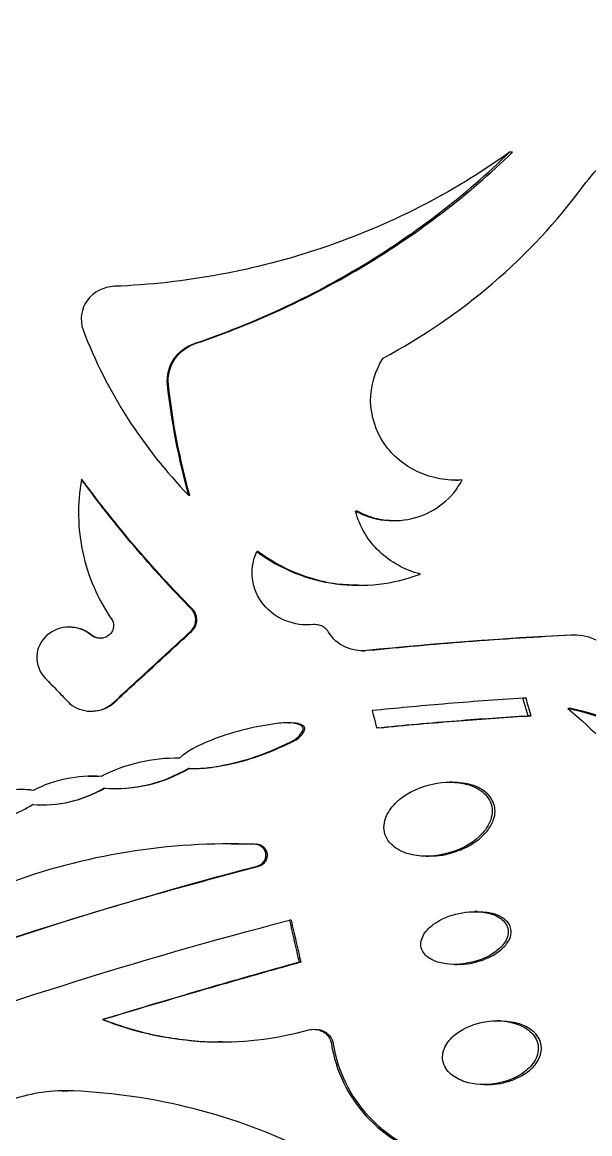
# Model space of a CAD drawing. Header units: millimetres. Extents: x 8 to 586, y 8 to 412.
# Drawn here: x 101.26 to 105.82, y 248.92 to 257.85 of the extents above; entities that cross this region are included whole.
import ezdxf

# ---------------------------------------------------------------- set-up
doc = ezdxf.new("R2010")
doc.units = ezdxf.units.MM
doc.layers.add('OUTLINE', color=7, linetype='Continuous', lineweight=25)

msp = doc.modelspace()

# ---------------------------------------------------------------- linework, layer by layer
at = {"layer": 'OUTLINE'}
for p, q in [((105.19607, 256.8042), (105.17249, 256.8042)), ((101.73806, 254.1749), (101.73466, 254.1749)), ((104.73883, 254.16927), (104.76005, 254.16927)), ((102.6045, 254.0459), (102.59604, 254.0459)), ((103.95128, 253.91921), (103.93493, 253.91921)), ((103.15396, 253.59552), (103.14228, 253.59552)), ((102.62363, 253.13433), (102.61505, 253.13433)), ((101.63774, 252.98844), (101.63491, 252.98844)), ((102.61866, 252.95377), (102.61011, 252.95377)), ((103.99113, 252.79799), (104.00832, 252.79799)), ((105.30416, 252.41713), (105.27988, 252.41713)), ((101.81195, 252.31245), (101.81587, 252.31245)), ((101.97571, 252.36408), (101.97092, 252.36408)), ((105.66517, 252.33339), (105.63877, 252.33339)), ((103.39921, 252.21993), (103.38599, 252.21993)), ((105.34431, 252.27621), (105.31979, 252.27621)), ((104.12131, 252.17883), (104.10396, 252.17883)), ((102.43551, 251.93326), (102.4278, 251.93326)), ((101.7897, 251.78957), (101.7859, 251.78957)), ((101.87386, 251.78741), (101.78968, 251.78725)), ((102.59998, 251.85299), (102.59153, 251.85299)), ((102.6696, 251.85269), (102.67857, 251.85269)), ((101.91854, 251.69368), (101.91408, 251.69368)), ((102.03676, 251.69155), (102.0421, 251.69155)), ((104.71268, 251.74215), (104.69173, 251.74215)), ((101.34289, 251.56336), (101.34181, 251.56336)), ((101.44516, 251.56081), (101.44691, 251.56081)), ((102.9395, 251.24702), (102.92893, 251.24702)), ((103.13596, 251.24343), (102.93947, 251.2404)), ((104.50316, 251.14767), (104.52303, 251.14767)), ((103.15761, 251.06801), (103.14589, 251.06801)), ((104.91445, 250.70198), (104.89226, 250.70198)), ((103.41753, 250.63305), (103.40428, 250.63305)), ((103.49565, 250.29551), (103.48194, 250.29551)), ((104.7283, 250.27798), (104.7495, 250.27798)), ((101.9081, 249.83452), (101.90369, 249.83452)), ((105.09423, 249.82429), (105.07097, 249.82429)), ((104.96543, 249.31227), (104.98806, 249.31227)), ((101.67176, 249.26177), (101.57972, 249.25797))]:
    msp.add_line(p, q, dxfattribs=at)
at = {"layer": 'OUTLINE', "flags": 128}
msp.add_lwpolyline([(104.06895, 252.31697), (104.07773, 252.28232), (104.08652, 252.24766), (104.10396, 252.17883)], dxfattribs=at)
at = {"layer": 'OUTLINE'}
for points, knots in [([(105.53599, 258.8246), (106.06055, 258.45744), (106.642, 258.184), (107.86255, 257.83947), (108.48253, 257.77104), (109.10876, 257.80443)], [0, 0, 0, 0, 0.5, 0.5, 1, 1, 1, 1]), ([(105.76291, 256.53218), (105.87276, 256.67863), (106.00628, 256.80099), (106.31248, 256.99646), (106.4799, 257.0658), (106.83111, 257.14605), (107.01145, 257.15602), (107.36715, 257.11606), (107.53731, 257.06755), (107.69942, 256.98884)], [0, 0, 0, 0, 0.25, 0.25, 0.5, 0.5, 0.75, 0.75, 1, 1, 1, 1]), ([(105.17249, 256.80419), (104.71069, 256.47352), (104.20129, 256.21448), (103.12495, 255.85145), (102.56766, 255.74933), (101.99849, 255.72633)], [0, 0, 0, 0, 0.5, 0.5, 1, 1, 1, 1]), ([(102.64616, 255.26874), (103.11816, 255.42897), (103.5714, 255.63944), (104.42227, 256.15522), (104.81559, 256.45736), (105.17249, 256.80419)], [0, 0, 0, 0, 0.5, 0.5, 1, 1, 1, 1]), ([(102.65491, 255.26874), (103.12921, 255.4288), (103.58486, 255.63907), (104.44079, 256.15476), (104.83663, 256.45694), (105.19607, 256.80419)], [0, 0, 0, 0, 0.5, 0.5, 1, 1, 1, 1]), ([(104.15713, 255.15021), (104.47189, 255.31848), (104.76764, 255.52004), (105.30868, 255.98453), (105.5512, 256.24462), (105.76291, 256.53218)], [0, 0, 0, 0, 0.5, 0.5, 1, 1, 1, 1]), ([(101.99849, 255.72633), (101.91404, 255.72205), (101.83245, 255.68237), (101.73184, 255.54872), (101.71799, 255.4563), (101.74703, 255.37667)], [0, 0, 0, 0, 0.5, 0.5, 1, 1, 1, 1]), ([(101.74703, 255.37667), (101.84107, 255.12836), (101.96091, 254.89061), (102.2469, 254.44357), (102.4114, 254.23642), (102.59604, 254.0459)], [0, 0, 0, 0, 0.5, 0.5, 1, 1, 1, 1]), ([(102.42447, 254.93778), (102.41735, 255.00979), (102.43585, 255.08255), (102.51745, 255.20148), (102.57771, 255.24547), (102.64616, 255.26874)], [0, 0, 0, 0, 0.5, 0.5, 1, 1, 1, 1]), ([(102.43192, 254.93778), (102.42474, 255.00993), (102.44351, 255.0829), (102.52568, 255.20169), (102.58628, 255.24554), (102.65491, 255.26874)], [0, 0, 0, 0, 0.5, 0.5, 1, 1, 1, 1]), ([(104.7918, 254.17111), (104.73111, 254.1669), (104.67132, 254.16986), (104.55359, 254.19062), (104.49481, 254.20892), (104.33073, 254.28429), (104.23407, 254.36353), (104.09715, 254.56321), (104.0579, 254.68418), (104.05466, 254.9261), (104.09068, 255.04722), (104.15713, 255.15021)], [0, 0, 0, 0, 0.125, 0.125, 0.25, 0.25, 0.5, 0.5, 0.75, 0.75, 1, 1, 1, 1]), ([(101.73466, 254.1749), (101.69916, 253.97973), (101.7027, 253.77876), (101.78595, 253.39651), (101.86619, 253.2123), (101.97791, 253.04858)], [0, 0, 0, 0, 0.5, 0.5, 1, 1, 1, 1]), ([(103.93493, 253.91921), (104.08216, 253.84078), (104.25718, 253.82261), (104.5744, 253.91277), (104.71494, 254.02229), (104.7918, 254.17111)], [0, 0, 0, 0, 0.5, 0.5, 1, 1, 1, 1]), ([(104.45548, 253.41439), (104.33186, 253.44649), (104.21764, 253.50905), (104.03529, 253.68311), (103.96731, 253.7949), (103.93493, 253.91921)], [0, 0, 0, 0, 0.5, 0.5, 1, 1, 1, 1]), ([(103.95128, 253.91921), (103.98482, 253.90366), (104.05192, 253.87254), (104.15621, 253.84743), (104.22557, 253.84528), (104.25799, 253.84428)], [0, 0, 0, 0, 0.3475272, 0.6950912, 1, 1, 1, 1]), ([(103.59611, 253.00793), (103.52063, 253.00079), (103.44448, 253.01151), (103.30555, 253.06671), (103.24243, 253.11176), (103.14764, 253.22856), (103.11629, 253.30067), (103.0978, 253.44968), (103.11017, 253.52649), (103.14228, 253.59551)], [0, 0, 0, 0, 0.25, 0.25, 0.5, 0.5, 0.75, 0.75, 1, 1, 1, 1]), ([(103.14228, 253.59551), (103.2354, 253.52544), (103.33547, 253.46897), (103.54875, 253.38182), (103.66208, 253.35169), (103.88951, 253.32079), (104.00676, 253.31959), (104.23529, 253.34587), (104.34683, 253.37283), (104.45548, 253.41439)], [0, 0, 0, 0, 0.25, 0.25, 0.5, 0.5, 0.75, 0.75, 1, 1, 1, 1]), ([(103.15396, 253.59552), (103.21705, 253.55295), (103.3451, 253.46655), (103.56033, 253.38208), (103.77395, 253.33091), (103.91441, 253.32784), (103.97893, 253.32643)], [0, 0, 0, 0, 0.25781144, 0.5232446, 0.78099248, 1, 1, 1, 1]), ([(102.61011, 252.95377), (102.62117, 252.96444), (102.63089, 252.97689), (102.63793, 252.99055), (102.64501, 253.00431), (102.6495, 253.0197), (102.65095, 253.0351), (102.65224, 253.0487), (102.65136, 253.06273), (102.64808, 253.07599), (102.64479, 253.08929), (102.63898, 253.10213), (102.63148, 253.11359), (102.62665, 253.12097), (102.62108, 253.1279), (102.61505, 253.13433)], [0, 0, 0, 0, 0.00004612141, 0.00004612141, 0.00004612141, 0.00009269992, 0.00009269992, 0.00009269992, 0.00013366327, 0.00013366327, 0.00013366327, 0.00017476062, 0.00017476062, 0.00017476062, 0.00020097559, 0.00020097559, 0.00020097559, 0.00020097559]), ([(102.61866, 252.95377), (102.62976, 252.96441), (102.63951, 252.97682), (102.6466, 252.99047), (102.65373, 253.0042), (102.65826, 253.01959), (102.65973, 253.03499), (102.66103, 253.04854), (102.66018, 253.06251), (102.65693, 253.07571), (102.65367, 253.08895), (102.6479, 253.10173), (102.64045, 253.11314), (102.63552, 253.12069), (102.62982, 253.12777), (102.62363, 253.13433)], [0, 0, 0, 0, 0.00004612634, 0.00004612634, 0.00004612634, 0.00009272531, 0.00009272531, 0.00009272531, 0.00013351221, 0.00013351221, 0.00013351221, 0.00017439634, 0.00017439634, 0.00017439634, 0.00020120436, 0.00020120436, 0.00020120436, 0.00020120436]), ([(101.97791, 253.04858), (101.9836, 253.03828), (101.98812, 253.02708), (101.99022, 253.01551), (101.99234, 253.00382), (101.99191, 252.99152), (101.9895, 252.97989), (101.98739, 252.9697), (101.98371, 252.95968), (101.97852, 252.95065), (101.97301, 252.94106), (101.96566, 252.93239), (101.9573, 252.92514), (101.9489, 252.91785), (101.93935, 252.9117), (101.92918, 252.9072), (101.91767, 252.9021), (101.90509, 252.89902), (101.89254, 252.89808), (101.8802, 252.89716), (101.86754, 252.89814), (101.85554, 252.90116), (101.84289, 252.90434), (101.83069, 252.90997), (101.81993, 252.91733), (101.81675, 252.91951), (101.81367, 252.92184), (101.8107, 252.9243)], [0, 0, 0, 0, 0.0000353081, 0.0000353081, 0.0000353081, 0.00007109827, 0.00007109827, 0.00007109827, 0.00010231417, 0.00010231417, 0.00010231417, 0.00013553403, 0.00013553403, 0.00013553403, 0.00016884158, 0.00016884158, 0.00016884158, 0.00020668816, 0.00020668816, 0.00020668816, 0.00024384233, 0.00024384233, 0.00024384233, 0.00028309144, 0.00028309144, 0.00028309144, 0.00029454006, 0.00029454006, 0.00029454006, 0.00029454006]), ([(101.8107, 252.9243), (101.76112, 252.96593), (101.6984, 252.98878), (101.56908, 252.98809), (101.50573, 252.96519), (101.40838, 252.87973), (101.37812, 252.81812), (101.37121, 252.68992), (101.3975, 252.62561), (101.44233, 252.57857)], [0, 0, 0, 0, 0.25, 0.25, 0.5, 0.5, 0.75, 0.75, 1, 1, 1, 1]), ([(101.81454, 252.92431), (101.78537, 252.9446), (101.73186, 252.98182), (101.66707, 252.98579), (101.6376, 252.98759)], [0, 0, 0, 0, 0.54515277, 1, 1, 1, 1]), ([(101.97092, 252.36409), (102.02586, 252.41478), (102.08081, 252.46548), (102.13576, 252.51617), (102.19071, 252.56687), (102.24565, 252.61756), (102.3006, 252.66825), (102.40377, 252.76343), (102.50694, 252.8586), (102.61011, 252.95377)], [0, 0, 0, 0, 0.00022428417, 0.00022428417, 0.00022428417, 0.00044856834, 0.00044856834, 0.00044856834, 0.0008696915, 0.0008696915, 0.0008696915, 0.0008696915]), ([(101.97571, 252.36409), (102.0308, 252.41462), (102.0859, 252.46516), (102.14099, 252.51569), (102.19609, 252.56622), (102.25118, 252.61675), (102.30628, 252.66728), (102.41041, 252.76278), (102.51454, 252.85828), (102.61866, 252.95377)], [0, 0, 0, 0, 0.00022428417, 0.00022428417, 0.00022428417, 0.00044856834, 0.00044856834, 0.00044856834, 0.00087246121, 0.00087246121, 0.00087246121, 0.00087246121]), ([(103.71767, 252.94855), (103.71012, 252.96065), (103.70052, 252.97171), (103.68944, 252.98067), (103.67834, 252.98966), (103.66547, 252.99676), (103.65197, 253.0014), (103.63893, 253.00588), (103.62499, 253.0082), (103.61119, 253.00844), (103.60617, 253.00853), (103.60113, 253.00835), (103.59611, 253.00793)], [0, 0, 0, 0, 0.00004286067, 0.00004286067, 0.00004286067, 0.00008585193, 0.00008585193, 0.00008585193, 0.00012729129, 0.00012729129, 0.00012729129, 0.00014224149, 0.00014224149, 0.00014224149, 0.00014224149]), ([(104.02293, 252.79946), (103.96295, 252.7939), (103.90233, 252.80431), (103.79517, 252.85543), (103.74855, 252.89659), (103.71767, 252.94855)], [0, 0, 0, 0, 0.5, 0.5, 1, 1, 1, 1]), ([(101.88785, 252.8989), (101.8786, 252.89905), (101.85605, 252.89941), (101.83128, 252.91134), (101.8177, 252.92186), (101.81454, 252.92431)], [0, 0, 0, 0, 0.3482178, 0.8483456, 1, 1, 1, 1]), ([(105.6722, 252.92303), (105.53353, 252.91556), (105.25022, 252.90029), (104.70602, 252.8623), (104.30049, 252.82405), (104.0398, 252.79947)], [0, 0, 0, 0, 0.2550688, 0.5211272, 1, 1, 1, 1]), ([(101.44233, 252.57857), (101.45942, 252.56092), (101.47652, 252.54328), (101.49361, 252.52564), (101.51071, 252.508), (101.5278, 252.49036), (101.5449, 252.47272), (101.5772, 252.43938), (101.6095, 252.40604), (101.64179, 252.3727)], [0, 0, 0, 0, 0.00007371633, 0.00007371633, 0.00007371633, 0.00014743266, 0.00014743266, 0.00014743266, 0.00028673344, 0.00028673344, 0.00028673344, 0.00028673344]), ([(105.27988, 252.41713), (105.17313, 252.41038), (105.06634, 252.40308), (104.95954, 252.39522), (104.85274, 252.38737), (104.74592, 252.37897), (104.6391, 252.37001), (104.44905, 252.35408), (104.25898, 252.3364), (104.06895, 252.31697)], [0, 0, 0, 0, 0.0003232245, 0.0003232245, 0.0003232245, 0.0006464489, 0.0006464489, 0.0006464489, 0.0012215037, 0.0012215037, 0.0012215037, 0.0012215037]), ([(105.31979, 252.27621), (105.31645, 252.288), (105.31311, 252.2998), (105.30977, 252.31159), (105.30643, 252.32338), (105.30309, 252.33518), (105.29975, 252.34697), (105.29313, 252.37036), (105.2865, 252.39374), (105.27988, 252.41713)], [0, 0, 0, 0, 0.00003683211, 0.00003683211, 0.00003683211, 0.00007366421, 0.00007366421, 0.00007366421, 0.00014669402, 0.00014669402, 0.00014669402, 0.00014669402]), ([(105.34431, 252.27621), (105.34095, 252.288), (105.33759, 252.29978), (105.33423, 252.31157), (105.33088, 252.32336), (105.32752, 252.33515), (105.32416, 252.34694), (105.31749, 252.37034), (105.31083, 252.39373), (105.30416, 252.41713)], [0, 0, 0, 0, 0.00003683211, 0.00003683211, 0.00003683211, 0.00007366421, 0.00007366421, 0.00007366421, 0.00014676044, 0.00014676044, 0.00014676044, 0.00014676044]), ([(101.64179, 252.3727), (101.68812, 252.33536), (101.74541, 252.31408), (101.86418, 252.31101), (101.92273, 252.32911), (101.97092, 252.36409)], [0, 0, 0, 0, 0.5, 0.5, 1, 1, 1, 1]), ([(101.81576, 252.31288), (101.84596, 252.31506), (101.90353, 252.31921), (101.95245, 252.34963), (101.97571, 252.36408)], [0, 0, 0, 0, 0.5247662, 1, 1, 1, 1]), ([(105.63877, 252.3334), (105.84691, 252.16662), (106.02668, 251.9743), (106.25139, 251.64499), (106.31837, 251.52887), (106.43197, 251.2905), (106.47926, 251.16735), (106.55488, 250.91315), (106.58325, 250.78105), (106.61792, 250.51758), (106.62463, 250.3854), (106.61752, 250.12018), (106.60347, 249.98613), (106.55412, 249.72308), (106.51904, 249.59411), (106.47393, 249.4676)], [0, 0, 0, 0, 0.25, 0.25, 0.375, 0.375, 0.5, 0.5, 0.625, 0.625, 0.75, 0.75, 0.875, 0.875, 1, 1, 1, 1]), ([(106.77832, 251.50602), (106.66308, 251.72282), (106.49775, 251.90873), (106.20395, 252.11963), (106.09666, 252.17983), (105.87423, 252.27475), (105.75868, 252.31012), (105.63877, 252.3334)], [0, 0, 0, 0, 0.5, 0.5, 0.75, 0.75, 1, 1, 1, 1]), ([(106.81145, 251.50602), (106.69524, 251.72335), (106.52859, 251.90934), (106.23297, 252.12006), (106.1251, 252.18015), (105.9016, 252.27488), (105.78555, 252.31017), (105.66517, 252.3334)], [0, 0, 0, 0, 0.5, 0.5, 0.75, 0.75, 1, 1, 1, 1]), ([(102.59153, 251.85299), (102.6796, 251.84835), (102.76575, 251.85851), (102.93643, 251.89121), (103.02153, 251.91192), (103.18733, 251.9642), (103.26725, 251.99861), (103.38595, 252.05342), (103.42779, 252.06882), (103.47925, 252.10868), (103.49389, 252.12539), (103.50984, 252.15407), (103.51427, 252.16464), (103.51242, 252.18652), (103.50349, 252.19509), (103.47425, 252.21001), (103.45256, 252.21385), (103.40947, 252.21988), (103.38801, 252.22058), (103.32382, 252.21718), (103.28115, 252.21031), (103.15359, 252.19018), (103.069, 252.17294), (102.90307, 252.12735), (102.82214, 252.09894), (102.66357, 252.03298), (102.58373, 251.99651), (102.52251, 251.93472)], [0, 0, 0, 0, 0.125, 0.125, 0.25, 0.25, 0.375, 0.375, 0.4375, 0.4375, 0.46875, 0.46875, 0.484375, 0.484375, 0.5, 0.5, 0.53125, 0.53125, 0.5625, 0.5625, 0.625, 0.625, 0.75, 0.75, 0.875, 0.875, 1, 1, 1, 1]), ([(102.59998, 251.85299), (102.61686, 251.85246), (102.70152, 251.8498), (102.86832, 251.87255), (103.0955, 251.92551), (103.27761, 251.99703), (103.40624, 252.05672), (103.47597, 252.08908), (103.51007, 252.12947), (103.52344, 252.15313), (103.52772, 252.16757), (103.52714, 252.1797), (103.52346, 252.18798), (103.51534, 252.19622), (103.48878, 252.20971), (103.44828, 252.21907), (103.41313, 252.21775), (103.39912, 252.21722)], [0, 0, 0, 0, 0.0436609, 0.2190011, 0.4327274, 0.6467155, 0.72235, 0.8015535, 0.8413845, 0.8564732, 0.8717283, 0.8795301, 0.8873786, 0.8945719, 0.9090401, 0.9637568, 1, 1, 1, 1]), ([(104.10396, 252.17883), (104.21128, 252.18953), (104.31862, 252.19967), (104.42596, 252.20925), (104.5333, 252.21884), (104.64064, 252.22787), (104.74796, 252.23634), (104.93862, 252.25139), (105.12926, 252.26468), (105.31979, 252.27621)], [0, 0, 0, 0, 0.000324724, 0.000324724, 0.000324724, 0.0006494481, 0.0006494481, 0.0006494481, 0.0012263455, 0.0012263455, 0.0012263455, 0.0012263455]), ([(104.12131, 252.17883), (104.22865, 252.18946), (104.33599, 252.19955), (104.44333, 252.20909), (104.55067, 252.21862), (104.65802, 252.22761), (104.76535, 252.23605), (104.95839, 252.25122), (105.15141, 252.26461), (105.34431, 252.27621)], [0, 0, 0, 0, 0.0003247239, 0.0003247239, 0.0003247239, 0.0006494478, 0.0006494478, 0.0006494478, 0.0012335244, 0.0012335244, 0.0012335244, 0.0012335244]), ([(101.34775, 251.67589), (101.31585, 251.67955), (101.25197, 251.68686), (101.11691, 251.67513), (100.95085, 251.63538), (100.78841, 251.57769), (100.6838, 251.52207), (100.63975, 251.48648), (100.62149, 251.46515), (100.61379, 251.45289), (100.61108, 251.44117), (100.61282, 251.43117), (100.61976, 251.41968), (100.63839, 251.40385), (100.67455, 251.38673), (100.71269, 251.3805), (100.73614, 251.38298), (100.74051, 251.38344)], [0, 0, 0, 0, 0.1007644, 0.2017138, 0.4241837, 0.6362385, 0.7422288, 0.7953383, 0.8128858, 0.8305384, 0.8402484, 0.8500319, 0.8616283, 0.8817555, 0.925892, 0.9861795, 1, 1, 1, 1]), ([(101.34664, 251.6759), (101.21458, 251.6985), (101.08173, 251.66913), (100.88977, 251.61347), (100.82712, 251.59134), (100.73672, 251.54857), (100.70732, 251.5329), (100.66576, 251.50504), (100.6526, 251.49476), (100.62896, 251.47123), (100.61544, 251.45796), (100.61439, 251.42465), (100.63006, 251.41233), (100.65836, 251.39522), (100.67398, 251.38931), (100.72223, 251.37932), (100.75542, 251.38258), (100.85265, 251.39593), (100.91751, 251.40457), (101.10973, 251.44578), (101.23017, 251.49451), (101.34181, 251.56336)], [0, 0, 0, 0, 0.25, 0.25, 0.375, 0.375, 0.4375, 0.4375, 0.46875, 0.46875, 0.5, 0.5, 0.53125, 0.53125, 0.5625, 0.5625, 0.625, 0.625, 0.75, 0.75, 1, 1, 1, 1]), ([(105.02373, 251.56556), (105.00908, 251.61224), (104.9759, 251.65044), (104.89601, 251.70471), (104.85, 251.72145), (104.7096, 251.75075), (104.61141, 251.74355), (104.42675, 251.69322), (104.33707, 251.64895), (104.23206, 251.55107), (104.20116, 251.51237), (104.1629, 251.42244), (104.15699, 251.37176), (104.1858, 251.27858), (104.21928, 251.23978), (104.29901, 251.18547), (104.34536, 251.16852), (104.486, 251.13906), (104.58414, 251.14613), (104.77015, 251.19699), (104.85837, 251.24055), (104.96402, 251.33946), (104.99475, 251.37837), (105.03244, 251.46779), (105.03837, 251.51889), (105.02373, 251.56556)], [0, 0, 0, 0, 0.0625, 0.0625, 0.125, 0.125, 0.25, 0.25, 0.375, 0.375, 0.4375, 0.4375, 0.5, 0.5, 0.5625, 0.5625, 0.625, 0.625, 0.75, 0.75, 0.875, 0.875, 0.9375, 0.9375, 1, 1, 1, 1]), ([(105.04651, 251.56556), (105.03754, 251.58615), (105.01965, 251.62723), (104.95886, 251.68202), (104.857, 251.73244), (104.76662, 251.73817), (104.71247, 251.7416)], [0, 0, 0, 0, 0.1655019, 0.3302544, 0.5987042, 1, 1, 1, 1]), ([(104.52295, 251.14939), (104.55108, 251.14982), (104.61596, 251.15081), (104.71625, 251.17418), (104.82084, 251.21411), (104.91934, 251.27421), (104.99863, 251.34987), (105.04448, 251.43248), (105.05966, 251.50551), (105.05064, 251.5467), (105.04651, 251.56556)], [0, 0, 0, 0, 0.111595, 0.2574031, 0.4062331, 0.5548279, 0.7128667, 0.8345168, 0.9241947, 1, 1, 1, 1]), ([(103.12436, 251.24343), (102.78268, 251.25615), (102.44019, 251.23513), (101.76462, 251.12588), (101.43433, 251.03834), (101.11379, 250.91762)], [0, 0, 0, 0, 0.5, 0.5, 1, 1, 1, 1]), ([(103.14589, 251.06801), (103.15884, 251.07184), (103.17134, 251.07821), (103.18184, 251.08671), (103.19092, 251.09406), (103.1988, 251.10325), (103.20448, 251.11346), (103.20951, 251.12249), (103.21296, 251.1326), (103.21443, 251.14284), (103.21578, 251.15227), (103.21552, 251.16206), (103.21363, 251.1714), (103.21177, 251.18061), (103.20823, 251.18961), (103.2034, 251.19767), (103.19863, 251.20563), (103.19249, 251.21289), (103.18553, 251.21902), (103.17794, 251.22569), (103.16919, 251.23119), (103.15993, 251.23521), (103.14877, 251.24005), (103.13652, 251.24287), (103.12436, 251.24343)], [0, 0, 0, 0, 0.00004055943, 0.00004055943, 0.00004055943, 0.0000755241, 0.0000755241, 0.0000755241, 0.0001063863, 0.0001063863, 0.0001063863, 0.00013474919, 0.00013474919, 0.00013474919, 0.00016275883, 0.00016275883, 0.00016275883, 0.00019038508, 0.00019038508, 0.00019038508, 0.00022047324, 0.00022047324, 0.00022047324, 0.00025690212, 0.00025690212, 0.00025690212, 0.00025690212]), ([(103.15761, 251.06801), (103.17056, 251.07182), (103.18307, 251.07813), (103.19361, 251.08658), (103.2028, 251.09394), (103.2108, 251.10318), (103.21655, 251.11346), (103.22161, 251.1225), (103.22509, 251.13263), (103.22656, 251.14289), (103.22791, 251.15228), (103.22765, 251.16204), (103.22577, 251.17134), (103.22391, 251.1805), (103.22039, 251.18944), (103.21558, 251.19746), (103.21083, 251.20539), (103.20473, 251.21262), (103.1978, 251.21874), (103.19022, 251.22542), (103.18148, 251.23094), (103.17223, 251.23499), (103.16217, 251.2394), (103.15125, 251.24217), (103.14031, 251.24314), (103.13886, 251.24327), (103.13741, 251.24337), (103.13596, 251.24343)], [0, 0, 0, 0, 0.00004054504, 0.00004054504, 0.00004054504, 0.00007582627, 0.00007582627, 0.00007582627, 0.00010676169, 0.00010676169, 0.00010676169, 0.00013502015, 0.00013502015, 0.00013502015, 0.0001628772, 0.0001628772, 0.0001628772, 0.00019039891, 0.00019039891, 0.00019039891, 0.00022049553, 0.00022049553, 0.00022049553, 0.00025327227, 0.00025327227, 0.00025327227, 0.00025755607, 0.00025755607, 0.00025755607, 0.00025755607]), ([(101.15863, 250.48174), (101.29077, 250.52502), (101.6868, 250.65474), (102.35337, 250.8513), (102.88944, 250.99575), (103.15761, 251.06801)], [0, 0, 0, 0, 0.2001336, 0.5998586, 1, 1, 1, 1]), ([(104.46273, 250.41212), (104.47186, 250.37527), (104.49925, 250.34587), (104.56216, 250.30614), (104.59832, 250.29416), (104.70727, 250.27262), (104.7839, 250.27664), (104.92843, 250.30836), (104.99916, 250.33608), (105.08948, 250.40254), (105.11718, 250.42878), (105.15625, 250.4929), (105.16674, 250.53219), (105.14849, 250.60474), (105.12124, 250.63427), (105.05772, 250.67424), (105.022, 250.68593), (104.91287, 250.7074), (104.83758, 250.70344), (104.69192, 250.67152), (104.62267, 250.64447), (104.53169, 250.57799), (104.50382, 250.55162), (104.46471, 250.48822), (104.45359, 250.44897), (104.46273, 250.41212)], [0, 0, 0, 0, 0.0625, 0.0625, 0.125, 0.125, 0.25, 0.25, 0.375, 0.375, 0.4375, 0.4375, 0.5, 0.5, 0.5625, 0.5625, 0.625, 0.625, 0.75, 0.75, 0.875, 0.875, 0.9375, 0.9375, 1, 1, 1, 1]), ([(104.74947, 250.27993), (104.76875, 250.27988), (104.85106, 250.27966), (104.97228, 250.31348), (105.08778, 250.37856), (105.15036, 250.44041), (105.17937, 250.49424), (105.18746, 250.54067), (105.17937, 250.58235), (105.1554, 250.62238), (105.1074, 250.6617), (105.02443, 250.6961), (104.95436, 250.69724), (104.91393, 250.6979)], [0, 0, 0, 0, 0.0646583, 0.2760048, 0.4118559, 0.5058675, 0.566074, 0.6130833, 0.6602861, 0.7046368, 0.7666372, 0.865338, 1, 1, 1, 1]), ([(103.40428, 250.63304), (103.41077, 250.60483), (103.41727, 250.57662), (103.42376, 250.54842), (103.43025, 250.52021), (103.43674, 250.492), (103.44323, 250.46379), (103.45613, 250.4077), (103.46904, 250.35161), (103.48194, 250.29551)], [0, 0, 0, 0, 0.00008689704, 0.00008689704, 0.00008689704, 0.00017379408, 0.00017379408, 0.00017379408, 0.00034659328, 0.00034659328, 0.00034659328, 0.00034659328]), ([(103.41753, 250.63304), (103.42406, 250.60484), (103.43059, 250.57664), (103.43712, 250.54844), (103.44364, 250.52024), (103.45017, 250.49204), (103.4567, 250.46384), (103.46968, 250.40773), (103.48267, 250.35162), (103.49565, 250.29551)], [0, 0, 0, 0, 0.00008689704, 0.00008689704, 0.00008689704, 0.00017379408, 0.00017379408, 0.00017379408, 0.00034669807, 0.00034669807, 0.00034669807, 0.00034669807]), ([(103.48194, 250.29551), (103.34264, 250.25665), (103.20341, 250.21733), (103.06427, 250.17756), (102.92513, 250.13779), (102.78608, 250.09756), (102.64713, 250.05687), (102.39897, 249.98421), (102.15112, 249.91009), (101.90369, 249.83452)], [0, 0, 0, 0, 0.0004346309, 0.0004346309, 0.0004346309, 0.0008692617, 0.0008692617, 0.0008692617, 0.0016455143, 0.0016455143, 0.0016455143, 0.0016455143]), ([(103.49565, 250.29551), (103.35629, 250.25686), (103.217, 250.21776), (103.0778, 250.17821), (102.9386, 250.13866), (102.79948, 250.09865), (102.66046, 250.0582), (102.40933, 249.98512), (102.1585, 249.91055), (101.9081, 249.83452)], [0, 0, 0, 0, 0.0004346307, 0.0004346307, 0.0004346307, 0.0008692614, 0.0008692614, 0.0008692614, 0.0016544627, 0.0016544627, 0.0016544627, 0.0016544627]), ([(101.90369, 249.83452), (102.16688, 249.73136), (102.44525, 249.67251), (103.00853, 249.64482), (103.28744, 249.6755), (103.55924, 249.75175)], [0, 0, 0, 0, 0.5, 0.5, 1, 1, 1, 1]), ([(101.9081, 249.83452), (101.98158, 249.80813), (102.12915, 249.75513), (102.35362, 249.70171), (102.57714, 249.66968), (102.74718, 249.65242), (102.84371, 249.65822), (102.86645, 249.65958)], [0, 0, 0, 0, 0.2387402, 0.4794379, 0.7040741, 0.9302721, 1, 1, 1, 1]), ([(104.63631, 249.5035), (104.6442, 249.46116), (104.66904, 249.42415), (104.73319, 249.36826), (104.77176, 249.34894), (104.89155, 249.30938), (104.97802, 249.30644), (105.14408, 249.33362), (105.22484, 249.36353), (105.3263, 249.4408), (105.35658, 249.47211), (105.39768, 249.54646), (105.40784, 249.59087), (105.39258, 249.67447), (105.36762, 249.71223), (105.30403, 249.76793), (105.26564, 249.78737), (105.14511, 249.82733), (105.05863, 249.83007), (104.89287, 249.80294), (104.81158, 249.77293), (104.70984, 249.69538), (104.67968, 249.66416), (104.63865, 249.58982), (104.62841, 249.54584), (104.63631, 249.5035)], [0, 0, 0, 0, 0.0625, 0.0625, 0.125, 0.125, 0.25, 0.25, 0.375, 0.375, 0.4375, 0.4375, 0.5, 0.5, 0.5625, 0.5625, 0.625, 0.625, 0.75, 0.75, 0.875, 0.875, 0.9375, 0.9375, 1, 1, 1, 1]), ([(104.9881, 249.31428), (105.0007, 249.31375), (105.04594, 249.31184), (105.12383, 249.32577), (105.21851, 249.35505), (105.30599, 249.40257), (105.37554, 249.4637), (105.41706, 249.53138), (105.43149, 249.59606), (105.4232, 249.6547), (105.39274, 249.71213), (105.33203, 249.76757), (105.22897, 249.81518), (105.1429, 249.81931), (105.09375, 249.82166)], [0, 0, 0, 0, 0.0372577, 0.1337188, 0.2316878, 0.3294407, 0.4253834, 0.5013185, 0.5588869, 0.6166522, 0.6714992, 0.747238, 0.8556548, 1, 1, 1, 1]), ([(103.55924, 249.75175), (103.57627, 249.75617), (103.59429, 249.75776), (103.61181, 249.7563), (103.62935, 249.75484), (103.64689, 249.75028), (103.66287, 249.74291), (103.6784, 249.73576), (103.69291, 249.72571), (103.70491, 249.71352), (103.71619, 249.70207), (103.72557, 249.68834), (103.73198, 249.67358), (103.73646, 249.66328), (103.7396, 249.6523), (103.74129, 249.64119)], [0, 0, 0, 0, 0.00005289173, 0.00005289173, 0.00005289173, 0.00010587096, 0.00010587096, 0.00010587096, 0.00015736502, 0.00015736502, 0.00015736502, 0.0002057507, 0.0002057507, 0.0002057507, 0.00023922161, 0.00023922161, 0.00023922161, 0.00023922161]), ([(103.61346, 249.75516), (103.61784, 249.75566), (103.63997, 249.75821), (103.67914, 249.74484), (103.72184, 249.71606), (103.74802, 249.67831), (103.7541, 249.65184), (103.75654, 249.6412)], [0, 0, 0, 0, 0.0660769, 0.333952, 0.5938665, 0.8367517, 1, 1, 1, 1]), ([(103.74129, 249.64119), (103.774, 249.42271), (103.87356, 249.21994), (104.16931, 248.89875), (104.36297, 248.782), (104.57426, 248.7221)], [0, 0, 0, 0, 0.5, 0.5, 1, 1, 1, 1]), ([(103.75654, 249.64119), (103.78952, 249.42214), (103.89007, 249.21914), (104.18796, 248.8981), (104.38249, 248.78183), (104.59443, 248.7221)], [0, 0, 0, 0, 0.5, 0.5, 1, 1, 1, 1]), ([(101.66874, 249.26177), (101.50237, 249.26889), (101.3381, 249.24566), (101.10274, 249.16584), (101.02781, 249.13225), (100.88505, 249.05101), (100.81649, 249.00265), (100.69202, 248.89444), (100.63584, 248.83471), (100.53596, 248.70365), (100.49228, 248.63184), (100.38739, 248.40879), (100.34923, 248.24389), (100.34908, 248.07707)], [0, 0, 0, 0, 0.25, 0.25, 0.375, 0.375, 0.5, 0.5, 0.625, 0.625, 0.75, 0.75, 1, 1, 1, 1]), ([(105.06962, 247.55276), (104.86626, 247.81162), (104.63614, 248.0438), (104.12397, 248.45684), (103.84918, 248.63171), (103.26671, 248.92115), (102.9552, 249.03649), (102.32187, 249.19857), (101.99864, 249.24682), (101.66874, 249.26177)], [0, 0, 0, 0, 0.25, 0.25, 0.5, 0.5, 0.75, 0.75, 1, 1, 1, 1])]:
    msp.add_open_spline(points, degree=3, knots=knots, dxfattribs=at)
for points in [[(102.59604, 254.0459), (102.51488, 254.33798), (102.45734, 254.63635), (102.42447, 254.93778)], [(102.6045, 254.0459), (102.52288, 254.33792), (102.46499, 254.63631), (102.43192, 254.93778)], [(102.61505, 253.13433), (102.29695, 253.45923), (102.00222, 253.80687), (101.73466, 254.1749)], [(102.62363, 253.13433), (102.30379, 253.45909), (102.0073, 253.80672), (101.73806, 254.1749)], [(106.00738, 252.7759), (105.92339, 252.87611), (105.79377, 252.93025), (105.66359, 252.92403)], [(105.66359, 252.92403), (105.1173, 252.89673), (104.57, 252.85522), (104.02293, 252.79946)], [(102.52251, 251.93472), (102.30373, 251.93875), (102.08561, 251.88866), (101.89145, 251.78744)], [(101.89145, 251.78744), (101.70357, 251.80063), (101.51377, 251.76291), (101.34664, 251.6759)], [(101.91408, 251.69369), (102.15006, 251.67753), (102.38811, 251.73224), (102.59153, 251.85299)], [(101.91854, 251.69369), (102.1558, 251.67753), (102.39513, 251.73211), (102.59998, 251.85299)], [(101.34181, 251.56336), (101.54072, 251.54829), (101.74195, 251.59276), (101.91408, 251.69369)], [(101.34289, 251.56336), (101.5429, 251.5483), (101.7452, 251.59266), (101.91854, 251.69369)], [(99.81051, 250.01795), (100.90413, 250.42105), (102.01907, 250.77128), (103.14589, 251.06801)], [(99.7975, 249.49213), (100.97814, 249.93551), (102.18447, 250.31605), (103.40428, 250.63304)]]:
    msp.add_open_spline(points, degree=3, dxfattribs=at)

doc.saveas('drawing.dxf')
